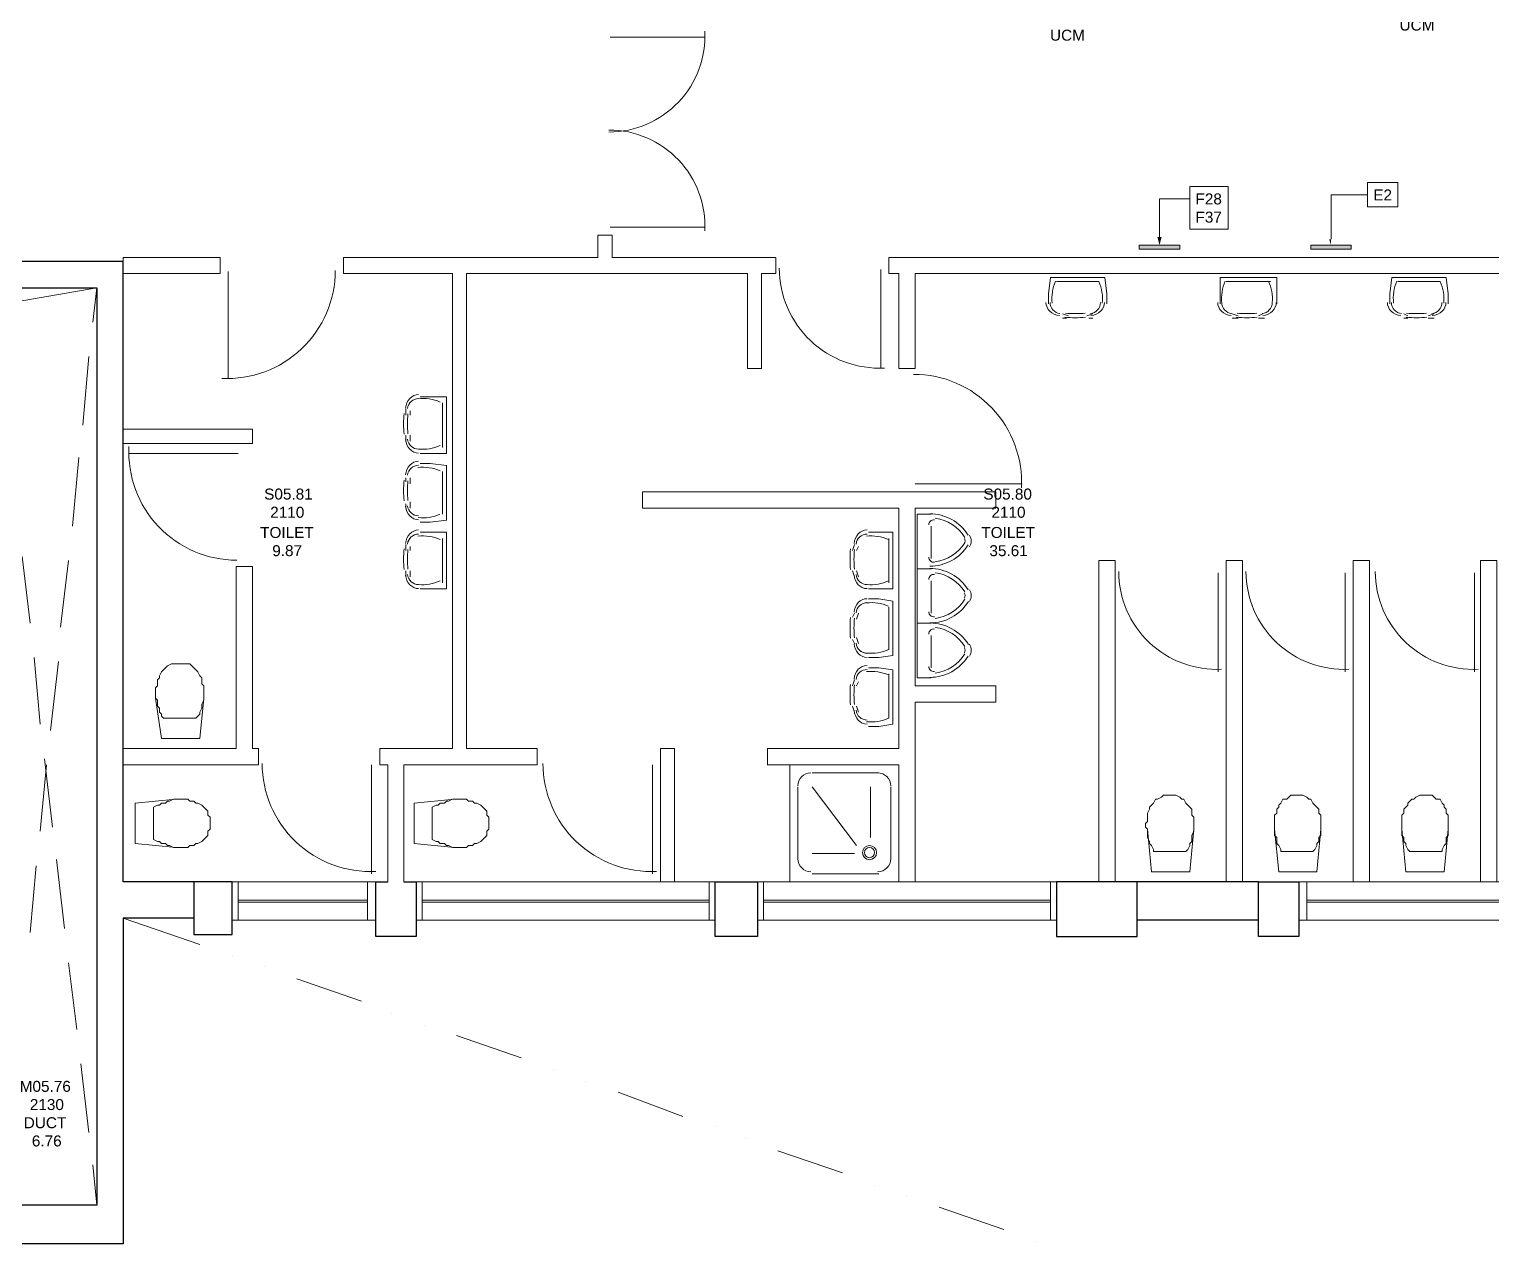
# Model space of a CAD drawing. Header units: millimetres. Extents: x 0 to 90.2, y 0 to 62.5.
# Drawn here: x 50.82 to 61.68, y 19.09 to 28.1 of the extents above; entities that cross this region are included whole.
import ezdxf

# ---------------------------------------------------------------- set-up
doc = ezdxf.new("R2010")
doc.units = ezdxf.units.MM
for name, color, linetype in [('PDF_014405$BL', 7, 'Continuous'), ('PDF_014405$DR', 7, 'Continuous'), ('PDF_014405$FI-DSG', 7, 'Continuous'), ('PDF_014405$PL-TOIL', 7, 'Continuous'), ('PDF_014405$WA', 7, 'Continuous'), ('PDF_014405$WA-COL', 7, 'Continuous'), ('PDF_014405$WA-EXT', 7, 'Continuous'), ('PDF_014405$WN', 7, 'Continuous'), ('PDF_Text', 7, 'Continuous')]:
    doc.layers.add(name, color=color, linetype=linetype)
doc.styles.add('PDF ArialMT', font='arial.ttf')

msp = doc.modelspace()

# ---------------------------------------------------------------- linework, layer by layer
at = {"layer": 'PDF_014405$BL', "lineweight": 9}
for points in [[(50.724, 26.079), (51.324, 26.184), (51.294, 25.929)], [(51.264, 25.674), (51.219, 25.164)], [(51.189, 24.924), (51.144, 24.414)], [(50.829, 23.694), (50.769, 24.189)], [(51.114, 24.159), (51.054, 23.664)], [(50.904, 22.944), (50.859, 23.439)], [(51.039, 23.409), (50.979, 22.899)], [(50.949, 22.644), (50.904, 22.15)], [(50.994, 22.18), (50.934, 22.689)], [(51.084, 21.43), (51.024, 21.94)], [(50.874, 21.895), (50.829, 21.4)], [(53.394, 21.775), (52.329, 21.775)], [(55.914, 21.775), (53.694, 21.775)], [(58.449, 21.775), (56.229, 21.775)], [(62.483, 21.775), (60.249, 21.775)], [(52.089, 21.31), (51.519, 21.505)], [(52.329, 21.49), (53.394, 21.49)], [(53.694, 21.49), (55.914, 21.49)], [(56.229, 21.49), (58.449, 21.49)], [(60.249, 21.49), (62.483, 21.49)], [(52.329, 21.22), (52.329, 21.22)], [(51.174, 20.68), (51.114, 21.175)], [(52.569, 21.145), (52.569, 21.145)], [(53.289, 20.89), (52.809, 21.055)], [(53.514, 20.8), (53.514, 20.8)], [(53.754, 20.71), (53.754, 20.71)], [(54.474, 20.47), (53.994, 20.635)], [(51.264, 19.915), (51.204, 20.425)], [(54.714, 20.38), (54.714, 20.38)], [(54.954, 20.29), (54.954, 20.29)], [(55.674, 20.035), (55.194, 20.215)], [(55.914, 19.96), (55.914, 19.96)], [(56.139, 19.87), (56.139, 19.87)], [(56.859, 19.615), (56.379, 19.78)], [(51.324, 19.375), (51.294, 19.675)], [(57.099, 19.525), (57.099, 19.525)], [(57.339, 19.45), (57.339, 19.45)], [(58.059, 19.195), (57.579, 19.36)], [(58.299, 19.105), (58.299, 19.105)]]:
    msp.add_lwpolyline(points, dxfattribs=at)
at = {"layer": 'PDF_014405$DR', "lineweight": 0}
for points in [[(55.134, 28.044), (55.839, 28.044), (55.134, 28.044)], [(55.134, 26.634), (55.839, 26.634), (55.134, 26.634)], [(52.299, 26.304), (52.299, 25.509), (52.299, 26.304)], [(57.144, 26.319), (57.144, 25.584), (57.144, 26.319)], [(52.374, 24.954), (51.564, 24.954), (52.374, 24.954)], [(57.399, 24.729), (58.194, 24.729), (57.399, 24.729)], [(59.649, 24.069), (59.649, 23.334), (59.649, 24.069)], [(60.593, 24.069), (60.593, 23.334), (60.593, 24.069)], [(61.553, 24.069), (61.553, 23.334), (61.553, 24.069)], [(53.364, 22.644), (53.364, 21.835), (53.364, 22.644)], [(55.449, 22.644), (55.449, 21.835), (55.449, 22.644)]]:
    msp.add_lwpolyline(points, dxfattribs=at)
for centre, radius, start, end in [((55.126, 28.051), 0.712, 269.9994, 2.9554), ((55.126, 26.642), 0.712, 357.0446, 90.0006), ((52.292, 26.312), 0.802, 267.0449, 0.0002), ((57.133, 26.329), 0.742, 180, 272.9553), ((57.388, 24.739), 0.802, 357.0447, 90), ((52.363, 24.964), 0.802, 177.0447, 270), ((59.638, 24.079), 0.727, 180, 272.9553), ((60.583, 24.079), 0.727, 180, 272.9553), ((61.543, 24.079), 0.727, 180, 272.9553), ((53.353, 22.654), 0.802, 180, 272.9553), ((55.438, 22.654), 0.802, 180, 272.9553)]:
    msp.add_arc(centre, radius, start, end, dxfattribs=at)
at = {"layer": 'PDF_014405$FI-DSG', "lineweight": 9}
for points in [[(59.439, 26.934), (59.724, 26.934), (59.724, 26.619), (59.439, 26.619)], [(60.758, 26.964), (60.983, 26.964), (60.983, 26.784), (60.758, 26.784)], [(59.064, 26.469), (59.364, 26.469), (59.364, 26.499), (59.064, 26.499)], [(60.338, 26.469), (60.638, 26.469), (60.638, 26.499), (60.338, 26.499)]]:
    msp.add_lwpolyline(points, close=True, dxfattribs=at)
for points in [[(59.214, 26.559), (59.214, 26.844), (59.364, 26.844), (59.439, 26.844)], [(60.488, 26.544), (60.488, 26.874), (60.668, 26.874), (60.758, 26.874)]]:
    msp.add_lwpolyline(points, dxfattribs=at)
at = {"layer": 'PDF_014405$FI-DSG', "transparency": 33554559}
for points in [[(59.364, 26.499), (59.064, 26.499), (59.364, 26.469)], [(59.064, 26.499), (59.364, 26.469), (59.064, 26.469)], [(59.229, 26.559), (59.214, 26.499), (59.199, 26.559)], [(60.638, 26.499), (60.338, 26.499), (60.638, 26.469)], [(60.338, 26.499), (60.638, 26.469), (60.338, 26.469)], [(60.488, 26.544), (60.488, 26.499), (60.473, 26.544)]]:
    msp.add_solid(points, dxfattribs=at)
at = {"layer": 'PDF_014405$PL-TOIL', "lineweight": 9}
for points in [[(58.824, 26.064), (58.824, 26.139), (58.809, 26.259), (58.404, 26.259), (58.389, 26.139), (58.389, 26.064)], [(60.084, 26.064), (60.084, 26.139), (60.084, 26.259), (59.664, 26.259), (59.664, 26.139), (59.664, 26.064)], [(59.709, 26.229), (60.039, 26.229)], [(61.358, 26.064), (61.358, 26.139), (61.343, 26.259), (60.938, 26.259), (60.923, 26.139), (60.923, 26.064)], [(58.494, 25.959), (58.524, 25.959)], [(58.689, 25.959), (58.719, 25.959)], [(59.754, 25.959), (59.799, 25.959)], [(59.949, 25.959), (59.994, 25.959)], [(61.028, 25.959), (61.058, 25.959)], [(61.208, 25.959), (61.253, 25.959)], [(53.724, 24.954), (53.799, 24.954), (53.919, 24.954), (53.919, 25.374), (53.799, 25.374), (53.724, 25.374)], [(53.889, 25.329), (53.889, 24.999)], [(53.619, 25.284), (53.619, 25.239)], [(53.619, 25.089), (53.619, 25.044)], [(53.724, 24.444), (53.799, 24.444), (53.919, 24.459), (53.919, 24.864), (53.799, 24.879), (53.724, 24.879)], [(53.619, 24.774), (53.619, 24.744)], [(53.889, 24.819), (53.889, 24.504)], [(53.619, 24.579), (53.619, 24.549)], [(57.519, 23.289), (57.414, 23.289), (57.414, 23.694), (57.519, 23.694), (57.414, 23.694), (57.414, 24.099), (57.519, 24.099), (57.414, 24.099), (57.414, 24.504), (57.519, 24.504)], [(53.724, 23.949), (53.799, 23.949), (53.919, 23.949), (53.919, 24.369), (53.799, 24.369), (53.724, 24.369)], [(53.889, 24.324), (53.889, 23.994)], [(57.054, 23.949), (57.129, 23.949), (57.234, 23.949), (57.234, 24.369), (57.129, 24.369), (57.054, 24.369)], [(57.204, 24.324), (57.204, 23.994)], [(57.519, 24.414), (57.519, 24.174)], [(53.619, 24.279), (53.619, 24.234)], [(56.949, 24.279), (56.934, 24.234)], [(53.619, 24.084), (53.619, 24.039)], [(56.934, 24.084), (56.949, 24.039)], [(57.519, 24.009), (57.519, 23.769)], [(57.054, 23.439), (57.129, 23.439), (57.234, 23.454), (57.234, 23.859), (57.129, 23.874), (57.054, 23.874)], [(56.949, 23.769), (56.934, 23.739)], [(56.934, 23.574), (56.949, 23.544)], [(57.519, 23.604), (57.519, 23.364)], [(51.789, 23.304), (51.804, 23.334), (51.819, 23.349), (51.834, 23.364), (51.849, 23.379), (51.879, 23.394), (51.894, 23.394), (51.924, 23.394), (51.939, 23.394), (51.969, 23.394), (51.984, 23.394), (52.014, 23.394), (52.029, 23.379), (52.044, 23.364), (52.059, 23.349), (52.074, 23.334), (52.089, 23.304), (52.104, 23.289), (52.104, 23.274), (52.104, 23.244), (52.119, 23.229), (52.119, 23.214), (52.119, 23.184), (52.119, 23.169), (52.119, 23.139), (52.089, 22.839), (51.804, 22.839), (51.759, 23.139), (51.774, 23.124), (51.774, 23.094), (51.774, 23.079), (51.789, 23.064), (51.789, 23.034), (51.804, 23.019), (51.804, 23.004), (51.819, 22.989), (52.059, 22.989), (52.074, 23.004), (52.089, 23.019), (52.089, 23.034), (52.104, 23.064), (52.104, 23.079), (52.104, 23.094), (52.119, 23.124), (52.119, 23.139)], [(51.939, 23.394), (51.924, 23.394), (51.894, 23.394), (51.879, 23.394), (51.849, 23.379), (51.834, 23.364), (51.819, 23.349), (51.804, 23.334), (51.789, 23.304), (51.789, 23.289), (51.774, 23.274), (51.774, 23.244), (51.774, 23.229), (51.759, 23.214), (51.759, 23.184), (51.759, 23.169), (51.759, 23.139)], [(57.054, 22.929), (57.129, 22.929), (57.234, 22.944), (57.234, 23.349), (57.129, 23.364), (57.054, 23.364)], [(56.949, 23.274), (56.934, 23.229)], [(56.934, 23.079), (56.949, 23.034)], [(56.529, 22.479), (56.529, 21.94)], [(57.129, 22.584), (56.634, 22.584)], [(56.964, 22.045), (56.634, 22.479)], [(57.069, 22.105), (57.069, 22.479)], [(57.219, 21.94), (57.219, 22.479)], [(52.074, 22.359), (52.104, 22.344), (52.119, 22.329), (52.134, 22.314), (52.149, 22.299), (52.149, 22.269), (52.164, 22.254), (52.164, 22.239), (52.164, 22.209), (52.164, 22.18), (52.164, 22.165), (52.149, 22.15), (52.149, 22.12), (52.134, 22.105), (52.119, 22.09), (52.104, 22.075), (52.074, 22.06), (52.059, 22.06), (52.044, 22.045), (52.014, 22.045), (51.999, 22.03), (51.969, 22.03), (51.954, 22.03), (51.939, 22.03), (51.909, 22.03), (51.609, 22.06), (51.609, 22.359), (51.909, 22.389), (51.894, 22.389), (51.864, 22.374), (51.849, 22.374), (51.834, 22.359), (51.804, 22.359), (51.789, 22.344), (51.774, 22.344), (51.744, 22.329), (51.744, 22.09), (51.774, 22.075), (51.789, 22.075), (51.804, 22.06), (51.834, 22.06), (51.849, 22.045), (51.864, 22.045), (51.894, 22.03), (51.909, 22.03)], [(52.164, 22.209), (52.164, 22.239), (52.164, 22.254), (52.149, 22.269), (52.149, 22.299), (52.134, 22.314), (52.119, 22.329), (52.104, 22.344), (52.074, 22.359), (52.059, 22.359), (52.044, 22.374), (52.014, 22.374), (51.999, 22.389), (51.969, 22.389), (51.954, 22.389), (51.939, 22.389), (51.909, 22.389)], [(54.144, 22.359), (54.174, 22.344), (54.189, 22.329), (54.204, 22.314), (54.219, 22.299), (54.219, 22.269), (54.234, 22.254), (54.234, 22.239), (54.234, 22.209), (54.234, 22.18), (54.234, 22.165), (54.219, 22.15), (54.219, 22.12), (54.204, 22.105), (54.189, 22.09), (54.174, 22.075), (54.144, 22.06), (54.129, 22.06), (54.114, 22.045), (54.084, 22.045), (54.069, 22.03), (54.054, 22.03), (54.024, 22.03), (54.009, 22.03), (53.979, 22.03), (53.679, 22.06), (53.679, 22.359), (53.979, 22.389), (53.964, 22.389), (53.934, 22.374), (53.919, 22.374), (53.904, 22.359), (53.874, 22.359), (53.859, 22.344), (53.844, 22.344), (53.814, 22.329), (53.814, 22.09), (53.844, 22.075), (53.859, 22.075), (53.874, 22.06), (53.904, 22.06), (53.919, 22.045), (53.934, 22.045), (53.964, 22.03), (53.979, 22.03)], [(54.234, 22.209), (54.234, 22.239), (54.234, 22.254), (54.219, 22.269), (54.219, 22.299), (54.204, 22.314), (54.189, 22.329), (54.174, 22.344), (54.144, 22.359), (54.129, 22.359), (54.114, 22.374), (54.084, 22.374), (54.069, 22.389), (54.054, 22.389), (54.024, 22.389), (54.009, 22.389), (53.979, 22.389)], [(59.289, 22.419), (59.274, 22.419), (59.244, 22.419), (59.229, 22.404), (59.199, 22.389), (59.184, 22.389), (59.169, 22.359), (59.154, 22.344), (59.139, 22.329), (59.139, 22.314), (59.124, 22.284), (59.124, 22.269), (59.124, 22.254), (59.124, 22.224), (59.109, 22.209), (59.109, 22.18), (59.124, 22.165)], [(59.139, 22.329), (59.154, 22.344), (59.169, 22.359), (59.184, 22.389), (59.199, 22.389), (59.229, 22.404), (59.244, 22.419), (59.274, 22.419), (59.289, 22.419), (59.319, 22.419), (59.334, 22.419), (59.364, 22.404), (59.379, 22.389), (59.394, 22.389), (59.409, 22.359), (59.424, 22.344), (59.439, 22.329), (59.454, 22.314), (59.454, 22.284), (59.454, 22.269), (59.469, 22.254), (59.469, 22.224), (59.469, 22.209), (59.469, 22.18), (59.469, 22.165), (59.439, 21.85), (59.154, 21.85), (59.124, 22.165), (59.124, 22.15), (59.124, 22.12), (59.124, 22.105), (59.139, 22.075), (59.139, 22.06), (59.154, 22.045), (59.169, 22.015), (59.169, 22), (59.409, 22), (59.424, 22.015), (59.439, 22.045), (59.439, 22.06), (59.454, 22.075), (59.454, 22.105), (59.454, 22.12), (59.469, 22.15), (59.469, 22.165)], [(60.099, 22.329), (60.099, 22.344), (60.114, 22.359), (60.129, 22.389), (60.159, 22.389), (60.174, 22.404), (60.189, 22.419), (60.219, 22.419), (60.234, 22.419), (60.264, 22.419), (60.279, 22.419), (60.308, 22.404), (60.323, 22.389), (60.338, 22.389), (60.353, 22.359), (60.368, 22.344), (60.383, 22.329), (60.398, 22.314), (60.398, 22.284), (60.413, 22.269), (60.413, 22.254), (60.413, 22.224), (60.413, 22.209), (60.413, 22.18), (60.413, 22.165), (60.383, 21.85), (60.099, 21.85), (60.069, 22.165), (60.069, 22.15), (60.069, 22.12), (60.084, 22.105), (60.084, 22.075), (60.084, 22.06), (60.099, 22.045), (60.114, 22.015), (60.114, 22), (60.353, 22), (60.368, 22.015), (60.383, 22.045), (60.383, 22.06), (60.398, 22.075), (60.398, 22.105), (60.413, 22.12), (60.413, 22.15), (60.413, 22.165)], [(60.234, 22.419), (60.219, 22.419), (60.189, 22.419), (60.174, 22.404), (60.159, 22.389), (60.129, 22.389), (60.114, 22.359), (60.099, 22.344), (60.099, 22.329), (60.084, 22.314), (60.084, 22.284), (60.069, 22.269), (60.069, 22.254), (60.069, 22.224), (60.069, 22.209), (60.069, 22.18), (60.069, 22.165)], [(61.043, 22.329), (61.058, 22.344), (61.058, 22.359), (61.088, 22.389), (61.103, 22.389), (61.118, 22.404), (61.148, 22.419), (61.163, 22.419), (61.193, 22.419), (61.208, 22.419), (61.238, 22.419), (61.253, 22.404), (61.268, 22.389), (61.298, 22.389), (61.313, 22.359), (61.328, 22.344), (61.328, 22.329), (61.343, 22.314), (61.343, 22.284), (61.358, 22.269), (61.358, 22.254), (61.358, 22.224), (61.358, 22.209), (61.358, 22.18), (61.358, 22.165), (61.328, 21.85), (61.043, 21.85), (61.013, 22.165), (61.013, 22.15), (61.013, 22.12), (61.028, 22.105), (61.028, 22.075), (61.043, 22.06), (61.043, 22.045), (61.058, 22.015), (61.073, 22), (61.313, 22), (61.313, 22.015), (61.328, 22.045), (61.343, 22.06), (61.343, 22.075), (61.343, 22.105), (61.358, 22.12), (61.358, 22.15), (61.358, 22.165)], [(61.193, 22.419), (61.163, 22.419), (61.148, 22.419), (61.118, 22.404), (61.103, 22.389), (61.088, 22.389), (61.058, 22.359), (61.058, 22.344), (61.043, 22.329), (61.028, 22.314), (61.028, 22.284), (61.013, 22.269), (61.013, 22.254), (61.013, 22.224), (61.013, 22.209), (61.013, 22.18), (61.013, 22.165)], [(56.949, 21.985), (56.634, 21.985)], [(56.634, 21.835), (57.129, 21.835)]]:
    msp.add_lwpolyline(points, dxfattribs=at)
for points in [[(58.449, 26.229), (58.764, 26.229, -0.131002), (58.789, 26.069)], [(60.051, 26.074, -0.384834), (59.976, 25.992, 0.384834), (60.051, 26.074, 0.131002), (60.024, 26.232)], [(60.983, 26.229), (61.298, 26.229, -0.131002), (61.324, 26.069)], [(53.713, 24.986, -0.384835), (53.631, 25.06, 0.384835), (53.713, 24.986, 0.131002), (53.872, 25.013)], [(53.713, 23.981, -0.384835), (53.631, 24.055, 0.384835), (53.713, 23.981, 0.131002), (53.872, 24.008)], [(57.043, 23.981, -0.384835), (56.961, 24.055, 0.384835), (57.043, 23.981, 0.131002), (57.202, 24.008)], [(57.204, 23.814), (57.204, 23.499, -0.131002), (57.039, 23.473, -0.384835), (56.961, 23.545, 0.384835), (57.043, 23.471)], [(57.795, 23.537, 0.259114), (57.508, 23.696, 0.259114), (57.795, 23.855)], [(57.204, 23.319), (57.204, 22.989, -0.131002), (57.039, 22.963)]]:
    msp.add_lwpolyline(points, format="xyb", dxfattribs=at)
for points in [[(58.401, 26.074, 0.384807), (58.475, 25.992, -0.384807)], [(58.702, 25.992, 0.384834), (58.776, 26.074, -0.384834)], [(59.676, 26.074, 0.384807), (59.75, 25.992, -0.384807)], [(60.936, 26.074, 0.384807), (61.01, 25.992, -0.384807)], [(61.236, 25.992, 0.384834), (61.311, 26.074, -0.384834)], [(58.515, 25.995, 0.047575), (58.662, 25.995, -0.047575)], [(59.79, 25.995, 0.047575), (59.937, 25.995, -0.047575)], [(61.049, 25.995, 0.047575), (61.197, 25.995, -0.047575)], [(53.713, 25.361, 0.384807), (53.631, 25.287, -0.384807)], [(53.634, 25.247, 0.047575), (53.634, 25.1, -0.047575)], [(53.713, 24.866, 0.384807), (53.631, 24.792, -0.384807)], [(53.634, 24.752, 0.047575), (53.634, 24.605, -0.047575)], [(53.631, 24.565, 0.384835), (53.713, 24.491, -0.384835)], [(53.713, 24.356, 0.384807), (53.631, 24.282, -0.384807)], [(57.043, 24.356, 0.384807), (56.961, 24.282, -0.384807)], [(53.634, 24.242, 0.047575), (53.634, 24.095, -0.047575)], [(56.949, 24.242, 0.047575), (56.949, 24.095, -0.047575)], [(57.043, 23.846, 0.384807), (56.961, 23.772, -0.384807)], [(56.949, 23.732, 0.047575), (56.949, 23.585, -0.047575)], [(57.043, 23.351, 0.384807), (56.961, 23.277, -0.384807)], [(56.949, 23.237, 0.047575), (56.949, 23.09, -0.047575)], [(56.961, 23.05, 0.384835), (57.043, 22.976, -0.384835)]]:
    msp.add_lwpolyline(points, format="xyb", close=True, dxfattribs=at)
for points in [[(58.539, 25.974), (58.494, 25.989)], [(58.719, 25.989), (58.674, 25.974)], [(59.799, 25.974), (59.754, 25.989)], [(59.979, 25.989), (59.949, 25.974)], [(61.058, 25.974), (61.028, 25.989)], [(61.253, 25.989), (61.208, 25.974)], [(53.649, 25.239), (53.649, 25.269)], [(53.649, 25.044), (53.649, 25.089)], [(53.649, 24.729), (53.649, 24.774)], [(53.649, 24.549), (53.649, 24.594)], [(53.649, 24.234), (53.649, 24.264)], [(56.964, 24.234), (56.979, 24.264)], [(53.649, 24.039), (53.649, 24.084)], [(56.979, 24.039), (56.964, 24.084)], [(56.964, 23.724), (56.979, 23.769)], [(56.979, 23.544), (56.964, 23.589)], [(56.964, 23.229), (56.979, 23.259)], [(56.979, 23.034), (56.964, 23.079)], [(57.279, 21.775), (57.279, 22.644), (56.469, 22.644), (56.469, 21.775)]]:
    msp.add_lwpolyline(points, close=True, dxfattribs=at)
for radius in [0.0525, 0.0375]:
    msp.add_circle((57.061, 21.992), radius, dxfattribs=at)
for centre, radius, start, end in [((58.746, 26.104), 0.331, 156.9963, 186.067), ((60.006, 26.104), 0.331, 156.9963, 186.067), ((61.281, 26.104), 0.331, 156.9963, 186.067), ((58.588, 26.766), 0.805, 264.5382, 275.4618), ((59.863, 26.766), 0.805, 264.5382, 275.4618), ((61.123, 26.766), 0.805, 264.5382, 275.4618), ((53.743, 25.031), 0.331, 66.9963, 96.067), ((54.406, 25.174), 0.805, 174.5382, 185.4618), ((53.743, 24.521), 0.331, 66.9963, 96.067), ((54.406, 24.679), 0.805, 174.5382, 185.4618), ((53.743, 24.796), 0.32, 263.8448, 293.6983), ((57.538, 24.424), 0.0375, 82.9409, 180.0001), ((57.508, 24.169), 0.337, 31.8933, 90), ((57.508, 24.169), 0.307, 31.8932, 82.4744), ((53.743, 24.011), 0.331, 66.9963, 96.067), ((57.073, 24.011), 0.331, 66.9963, 96.067), ((57.733, 24.304), 0.0825, 328.1067, 31.8933), ((54.406, 24.169), 0.805, 174.5382, 185.4618), ((57.721, 24.169), 0.805, 174.5382, 185.4618), ((57.508, 24.454), 0.337, 270, 328.1067), ((57.508, 24.454), 0.307, 277.5256, 328.1068), ((57.733, 24.304), 0.0375, 328.1063, 31.8937), ((57.538, 24.184), 0.0375, 179.9999, 277.0591), ((57.538, 24.019), 0.0375, 82.9409, 180.0001), ((57.508, 23.764), 0.337, 31.8933, 90), ((57.508, 23.764), 0.307, 31.8932, 82.4744), ((57.733, 23.899), 0.0375, 328.1063, 31.8937), ((57.733, 23.899), 0.0825, 328.1067, 31.8933), ((57.073, 23.516), 0.331, 66.9963, 96.067), ((57.508, 24.034), 0.307, 277.5256, 328.1068), ((57.721, 23.659), 0.805, 174.5382, 185.4618), ((57.538, 23.779), 0.0375, 179.9999, 277.0591), ((57.538, 23.614), 0.0375, 82.9409, 180.0001), ((57.508, 23.359), 0.307, 31.8932, 82.4744), ((57.508, 23.629), 0.307, 277.5256, 328.1068), ((57.733, 23.494), 0.0375, 328.1063, 31.8937), ((57.733, 23.494), 0.0825, 328.1067, 31.8933), ((57.538, 23.374), 0.0375, 179.9999, 277.0591), ((57.508, 23.629), 0.337, 270, 328.1067), ((57.721, 23.164), 0.805, 174.5382, 185.4618), ((57.073, 23.006), 0.331, 66.9963, 96.067), ((56.626, 22.487), 0.0975, 90.0001, 179.9999), ((57.121, 22.487), 0.0975, 0.0001, 89.9999), ((56.626, 21.947), 0.0975, 180.0001, 269.9999), ((57.121, 21.947), 0.0975, 270.0001, 359.9999)]:
    msp.add_arc(centre, radius, start, end, dxfattribs=at)
for points in [[(58.371, 26.074), (58.371, 26.024), (58.414, 25.982), (58.472, 25.977)], [(58.705, 25.977), (58.762, 25.982), (58.806, 26.024), (58.806, 26.074)], [(59.646, 26.074), (59.646, 26.024), (59.689, 25.982), (59.747, 25.977)], [(59.98, 25.977), (60.037, 25.982), (60.081, 26.024), (60.081, 26.074)], [(60.906, 26.074), (60.906, 26.024), (60.949, 25.982), (61.007, 25.977)], [(61.239, 25.977), (61.297, 25.982), (61.341, 26.024), (61.341, 26.074)], [(53.713, 25.391), (53.663, 25.391), (53.621, 25.348), (53.616, 25.29)], [(53.616, 25.057), (53.621, 25), (53.663, 24.956), (53.713, 24.956)], [(53.713, 24.896), (53.663, 24.896), (53.621, 24.853), (53.616, 24.795)], [(53.616, 24.562), (53.621, 24.505), (53.663, 24.461), (53.713, 24.461)], [(53.713, 24.386), (53.663, 24.386), (53.621, 24.343), (53.616, 24.285)], [(57.043, 24.386), (56.993, 24.386), (56.951, 24.343), (56.946, 24.285)], [(53.616, 24.052), (53.621, 23.995), (53.663, 23.951), (53.713, 23.951)], [(56.946, 24.052), (56.951, 23.995), (56.993, 23.951), (57.043, 23.951)], [(57.043, 23.876), (56.993, 23.876), (56.951, 23.833), (56.946, 23.775)], [(56.946, 23.542), (56.951, 23.485), (56.993, 23.441), (57.043, 23.441)], [(57.043, 23.381), (56.993, 23.381), (56.951, 23.338), (56.946, 23.28)], [(56.946, 23.047), (56.951, 22.99), (56.993, 22.946), (57.043, 22.946)]]:
    msp.add_open_spline(points, degree=3, dxfattribs=at)
at = {"layer": 'PDF_014405$WA', "lineweight": 20}
for points in [[(53.604, 21.775), (53.604, 22.644), (54.594, 22.644), (54.594, 22.764), (54.069, 22.764), (54.069, 26.289), (56.154, 26.289), (56.154, 25.584), (56.259, 25.584), (56.259, 26.289), (56.364, 26.289), (56.364, 26.409), (55.149, 26.409), (55.149, 26.574), (55.044, 26.574), (55.044, 26.409), (53.154, 26.409), (53.154, 26.289), (53.964, 26.289), (53.964, 22.764), (53.424, 22.764), (53.424, 22.644), (53.484, 22.644), (53.484, 21.775)], [(51.519, 26.289), (52.239, 26.289), (52.239, 26.409), (51.519, 26.409), (51.519, 26.379)], [(62.573, 21.775), (62.573, 26.289), (57.399, 26.289), (57.399, 25.584), (57.279, 25.584), (57.279, 26.289), (57.204, 26.289), (57.204, 26.409), (64.448, 26.409), (64.448, 26.289), (62.693, 26.289), (62.693, 21.775)], [(51.519, 25.134), (52.479, 25.134), (52.479, 25.029), (51.519, 25.029)], [(57.399, 21.775), (57.399, 23.109), (57.999, 23.109), (57.999, 23.229), (57.399, 23.229), (57.399, 24.549), (57.999, 24.549), (57.999, 24.669), (55.374, 24.669), (55.374, 24.549), (57.279, 24.549), (57.279, 22.764), (56.304, 22.764), (56.304, 22.644), (57.279, 22.644), (57.279, 21.775)], [(51.519, 22.644), (52.524, 22.644), (52.524, 22.764), (52.479, 22.764), (52.479, 24.114), (52.359, 24.114), (52.359, 22.764), (51.519, 22.764)], [(58.764, 21.775), (58.764, 24.159), (58.884, 24.159), (58.884, 21.775)], [(59.709, 21.775), (59.709, 24.159), (59.829, 24.159), (59.829, 21.775)], [(60.653, 21.775), (60.653, 24.159), (60.773, 24.159), (60.773, 21.775)], [(61.598, 21.775), (61.598, 24.159), (61.718, 24.159), (61.718, 21.775)], [(55.614, 21.775), (55.614, 22.764), (55.509, 22.764), (55.509, 21.775)]]:
    msp.add_lwpolyline(points, dxfattribs=at)
at = {"layer": 'PDF_014405$WA-COL', "lineweight": 25}
for points in [[(52.044, 21.775), (52.044, 21.385), (52.329, 21.385), (52.329, 21.775)], [(55.914, 21.775), (56.229, 21.775), (56.229, 21.37), (55.914, 21.37)], [(58.449, 21.775), (58.449, 21.37), (59.049, 21.37), (59.049, 21.775)], [(59.949, 21.775), (60.249, 21.775), (60.249, 21.37), (59.949, 21.37)]]:
    msp.add_lwpolyline(points, close=True, dxfattribs=at)
msp.add_lwpolyline([(53.604, 21.775), (53.694, 21.775), (53.694, 21.37), (53.394, 21.37), (53.394, 21.775), (53.484, 21.775)], dxfattribs=at)
at = {"layer": 'PDF_014405$WA-EXT', "lineweight": 25}
for points in [[(52.044, 21.775), (51.519, 21.775), (51.519, 26.379), (50.004, 26.379), (50.004, 26.184), (51.324, 26.184), (51.324, 19.375), (50.619, 19.375), (50.619, 19.675), (50.409, 19.675), (50.409, 19.375), (47.38, 19.375), (47.38, 23.679), (46.66, 23.679), (46.66, 23.469), (47.17, 23.469), (47.17, 22.644), (46.555, 22.644), (46.555, 22.419), (47.17, 22.419), (47.17, 20.95)], [(52.044, 21.505), (51.519, 21.505), (51.519, 19.09), (41.935, 19.09), (41.935, 19.375), (44.785, 19.375), (44.785, 20.17), (41.935, 20.17), (41.935, 21.355), (42.25, 21.355), (42.25, 22.419)], [(59.949, 21.775), (59.049, 21.775)], [(59.949, 21.49), (59.049, 21.49)]]:
    msp.add_lwpolyline(points, dxfattribs=at)
at = {"layer": 'PDF_014405$WN', "lineweight": 0}
for points in [[(52.329, 21.775), (52.329, 21.49)], [(52.374, 21.775), (52.374, 21.49)], [(53.334, 21.49), (53.334, 21.775)], [(53.394, 21.49), (53.394, 21.775)], [(53.694, 21.775), (53.694, 21.49)], [(53.739, 21.775), (53.739, 21.49)], [(55.869, 21.49), (55.869, 21.775)], [(55.914, 21.49), (55.914, 21.775)], [(56.229, 21.775), (56.229, 21.49)], [(56.274, 21.775), (56.274, 21.49)], [(58.404, 21.49), (58.404, 21.775)], [(58.449, 21.49), (58.449, 21.775)], [(60.249, 21.775), (60.249, 21.49)], [(60.308, 21.775), (60.308, 21.49)], [(52.374, 21.64), (53.334, 21.64)], [(52.374, 21.625), (53.334, 21.625)], [(53.739, 21.64), (55.869, 21.64)], [(53.739, 21.625), (55.869, 21.625)], [(56.274, 21.64), (58.404, 21.64)], [(56.274, 21.625), (58.404, 21.625)], [(60.308, 21.64), (62.438, 21.64)], [(60.308, 21.625), (62.438, 21.625)]]:
    msp.add_lwpolyline(points, dxfattribs=at)

# ---------------------------------------------------------------- texts
at = {"layer": 'PDF_Text', "char_height": 0.0815, "attachment_point": 4, "style": 'PDF ArialMT'}
for s, insert in [('UCM', (60.996, 28.132)), ('UCM', (58.401, 28.057)), ('F28', (59.481, 26.842)), ('E2', (60.801, 26.872)), ('F37', (59.481, 26.707)), ('S05.81', (52.566, 24.652)), ('S05.80', (57.906, 24.652)), ('2110', (52.611, 24.517)), ('2110', (57.966, 24.517)), ('TOILET', (52.536, 24.367)), ('TOILET', (57.891, 24.367)), ('9.87', (52.626, 24.232)), ('35.61', (57.951, 24.232)), ('M05.76', (50.751, 20.257)), ('2130', (50.826, 20.122)), ('DUCT', (50.781, 19.987)), ('6.76', (50.841, 19.852))]:
    msp.add_mtext(s, dxfattribs=dict(at, insert=insert))

doc.saveas('drawing.dxf')
